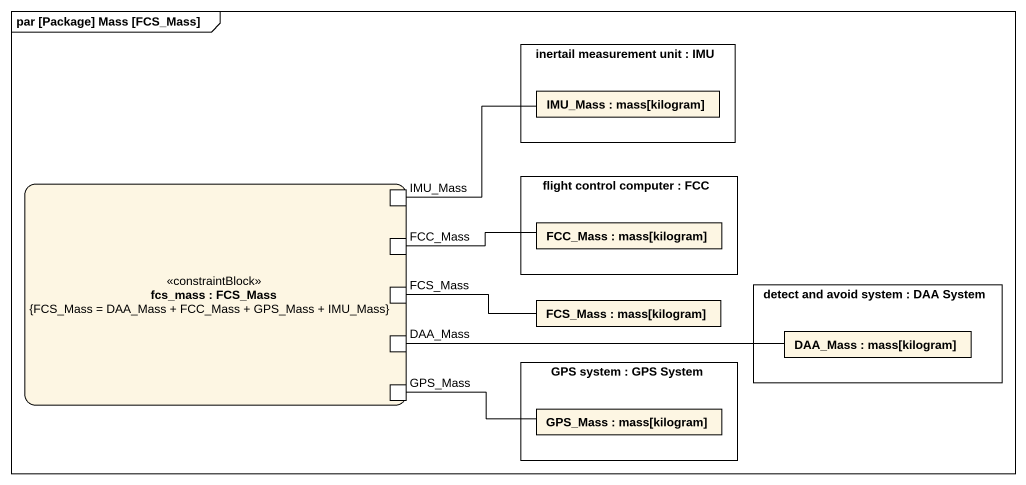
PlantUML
@startuml
mainframe par [Package] Mass [FCS_Mass]
rectangle "inertail measurement unit : IMU" as inertail_measurement_unit {
  rectangle "IMU_Mass : mass[kilogram]" as IMU_Mass
}
rectangle "fcs_mass : FCS_Mass\n{FCS_Mass = DAA_Mass + FCC_Mass + GPS_Mass + IMU_Mass}" as fcs_mass <<constraintBlock>> {
  port "IMU_Mass" as IMU_Mass_2
  port FCC_Mass
  port FCS_Mass
  port DAA_Mass
  port GPS_Mass
}
rectangle "flight control computer : FCC" as flight_control_computer {
  rectangle "FCC_Mass : mass[kilogram]" as FCC_Mass_2
}
rectangle "FCS_Mass : mass[kilogram]" as FCS_Mass_2
rectangle "detect and avoid system : DAA System" as detect_and_avoid_system {
  rectangle "DAA_Mass : mass[kilogram]" as DAA_Mass_2
}
rectangle "GPS system : GPS System" as GPS_system {
  rectangle "GPS_Mass : mass[kilogram]" as GPS_Mass_2
}
IMU_Mass_2 -right- IMU_Mass
FCC_Mass -right- FCC_Mass_2
FCS_Mass -right- FCS_Mass_2
DAA_Mass -right- DAA_Mass_2
GPS_Mass -right- GPS_Mass_2
@enduml
